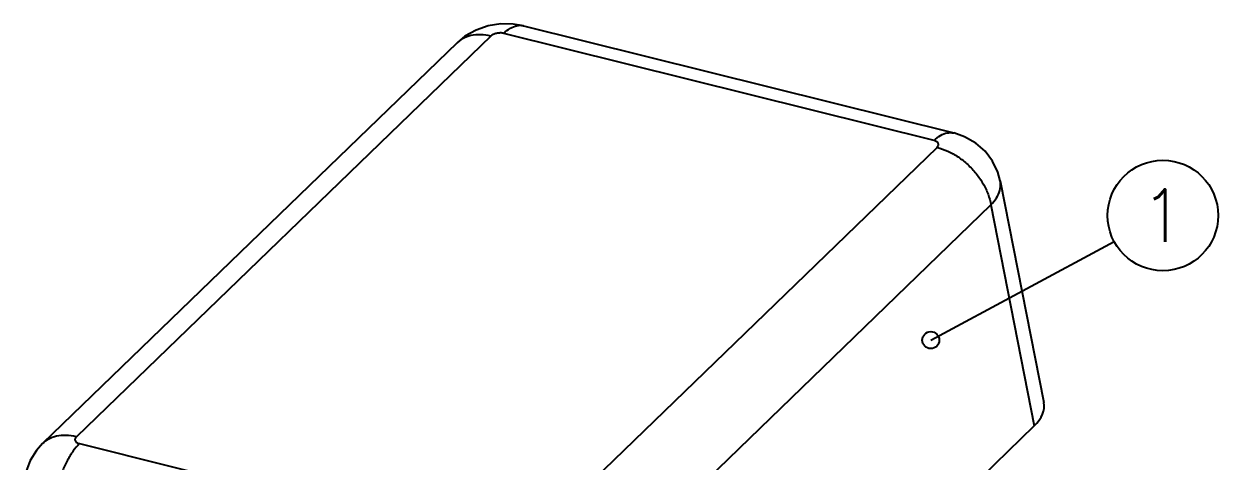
# Model space of a CAD drawing. Header units: millimetres. Extents: x 782 to 1788, y -2780 to -1928.
# Drawn here: x 860.7 to 904.73, y -2747.8 to -2731.67 of the extents above; entities that cross this region are included whole.
import ezdxf
from ezdxf.enums import TextEntityAlignment as Align

# ---------------------------------------------------------------- set-up
doc = ezdxf.new("R2010")
doc.units = ezdxf.units.MM
doc.layers.add('dim', color=3, linetype='Continuous', lineweight=9)
doc.layers.add('from', color=7, linetype='Continuous')
doc.styles.add('TXT', font='txt.shx', dxfattribs={"bigfont": 'gbcbig.shx'})
doc.dimstyles.new('ISO', dxfattribs={"dimscale": 0.6, "dimtxt": 2.5, "dimasz": 2.5, "dimexe": 1.25, "dimexo": 0.625, "dimtad": 0, "dimdsep": 46, "dimtxsty": 'Standard', "dimblk": 'OPEN', "dimcen": 0, "dimclrd": 4, "dimclre": 4, "dimadec": 0, "dimazin": 0, "dimtfac": 1, "dimtofl": 0, "dimtmove": 0, "dimatfit": 3, "dimfxl": 1, "dimarcsym": 0})

# ---------------------------------------------------------------- blocks, each defined once
blk = doc.blocks.new('_Open')
at = {"color": 0, "linetype": 'ByBlock', "lineweight": -2}
for p, q in [((-1, 0.167), (0, 0)), ((-1, -0.167), (0, 0)), ((0, 0), (-1, 0))]:
    blk.add_line(p, q, dxfattribs=at)
blk = doc.blocks.new('*u53')
at = {"color": 7, "linetype": 'Continuous'}
for p, q in [((-1.708, 34.231, 0), (20.956, 28.581, 0)), ((-3.424, 33.683, 0), (-25.25, 12.57, 0)), ((19.923, 28.18, 0), (-2.74, 33.83, 0)), ((-5.203, 33.33, 0), (-27.031, 12.215, 0)), ((-1.741, 6.709, 0), (20.085, 27.822, 0)), ((23.406, 26.067, 0), (25.702, 14.383, 0)), ((1.089, 3.676, 0), (22.915, 24.789, 0)), ((22.915, 24.789, 0), (25.202, 13.148, 0)), ((2.732, -8.589, 0), (25.202, 13.148, 0)), ((-25.088, 12.212, 0), (-2.425, 6.562, 0))]:
    blk.add_line(p, q, dxfattribs=at)
at = {"color": 7, "linetype": 'Continuous', "elevation": 0}
for points in [[(-1.708, 34.231), (-2.242, 34.323), (-2.901, 34.331), (-3.561, 34.226), (-4.197, 34.007), (-4.783, 33.676), (-5.203, 33.33)], [(23.406, 26.066), (23.284, 26.514), (23.006, 27.098), (22.613, 27.616), (22.116, 28.051), (21.527, 28.386), (20.956, 28.581)], [(-27.031, 12.215), (-27.353, 11.854), (-27.681, 11.332), (-27.901, 10.765), (-28.007, 10.171), (-28.014, 9.754)]]:
    blk.add_lwpolyline(points, dxfattribs=at)
at = {"color": 7, "linetype": 'Continuous'}
blk.add_ellipse((22.233, 13.884, 0), major_axis=(3.48, 0.426), ratio=0.537148, start_param=-0.618193, end_param=0.038702, dxfattribs=at)
for points, start_tangent, end_tangent in [([(-2.74, 33.83, 0), (-2.394, 34.099, 0), (-2.049, 34.236, 0), (-1.723, 34.235, 0), (-1.708, 34.231, 0)], (0.718749, 0.695269), (0.969991, -0.24314)), ([(-3.424, 33.683, 0), (-3.967, 33.761, 0), (-4.469, 33.716, 0), (-4.907, 33.55, 0), (-5.203, 33.33, 0)], (-0.9703, 0.241905), (-0.719862, -0.694118)), ([(-2.74, 33.83, 0), (-2.828, 33.846, 0), (-2.922, 33.851, 0), (-3.019, 33.846, 0), (-3.116, 33.831, 0), (-3.208, 33.806, 0), (-3.292, 33.772, 0), (-3.365, 33.73, 0), (-3.424, 33.683, 0)], (-0.970325, 0.241804), (-0.718851, -0.695164)), ([(19.923, 28.18, 0), (20.269, 28.449, 0), (20.614, 28.586, 0), (20.94, 28.584, 0), (20.955, 28.581, 0)], (0.718749, 0.695269), (0.969954, -0.243288)), ([(20.085, 27.822, 0), (20.127, 27.873, 0), (20.152, 27.927, 0), (20.159, 27.98, 0), (20.146, 28.032, 0), (20.114, 28.079, 0), (20.065, 28.121, 0), (20, 28.155, 0), (19.923, 28.18, 0)], (0.718645, 0.695377), (-0.970275, 0.242004)), ([(20.085, 27.822, 0), (20.642, 27.626, 0), (21.187, 27.319, 0), (21.694, 26.918, 0), (22.14, 26.441, 0), (22.502, 25.91, 0), (22.765, 25.35, 0), (22.915, 24.789, 0)], (0.9703, -0.241905), (0.162235, -0.986752)), ([(22.915, 24.789, 0), (23.211, 25.167, 0), (23.383, 25.555, 0), (23.423, 25.937, 0), (23.406, 26.066, 0)], (0.693728, 0.720238), (-0.193093, 0.98118)), ([(-25.25, 12.57, 0), (-25.793, 12.648, 0), (-26.295, 12.603, 0), (-26.733, 12.437, 0), (-27.03, 12.216, 0)], (-0.9703, 0.241905), (-0.719307, -0.694692)), ([(-25.088, 12.212, 0), (-25.42, 11.825, 0), (-25.722, 11.336, 0), (-25.979, 10.771, 0), (-26.18, 10.154, 0), (-26.314, 9.516, 0), (-26.375, 8.887, 0), (-26.361, 8.297, 0)], (-0.718749, -0.695269), (0.091956, -0.995763)), ([(-25.25, 12.57, 0), (-25.293, 12.519, 0), (-25.318, 12.466, 0), (-25.324, 12.412, 0), (-25.311, 12.361, 0), (-25.279, 12.313, 0), (-25.23, 12.272, 0), (-25.166, 12.238, 0), (-25.088, 12.212, 0)], (-0.718645, -0.695377), (0.970275, -0.242004))]:
    blk.add_spline(points, degree=3, dxfattribs=dict(at, start_tangent=start_tangent, end_tangent=end_tangent))

msp = doc.modelspace()

# ---------------------------------------------------------------- linework, layer by layer
at = {"layer": 'from', "color": 4}
msp.add_circle((902.691, -2738.741), 2.037, dxfattribs=at)

# ---------------------------------------------------------------- block references
at = {"xscale": 0.7, "yscale": 0.7, "zscale": 0.7}
msp.add_blockref('*u53', (880.311, -2755.704), dxfattribs=at)

# ---------------------------------------------------------------- texts
at = {"layer": 'from', "color": 6, "style": 'TXT'}
msp.add_text('1', height=1.94, dxfattribs=at).set_placement((902.691, -2738.741), align=Align.MIDDLE)

# ---------------------------------------------------------------- leaders
at = {"layer": 'dim'}
msp.add_leader([(894.132, -2743.338), (900.896, -2739.705)], dimstyle='ISO', override={"dimscale": 1, "dimasz": 1.25, "dimexo": 0.125, "dimadec": 2, "dimazin": 2, "dimldrblk": 'Small'}, dxfattribs=at)

doc.saveas('drawing.dxf')
